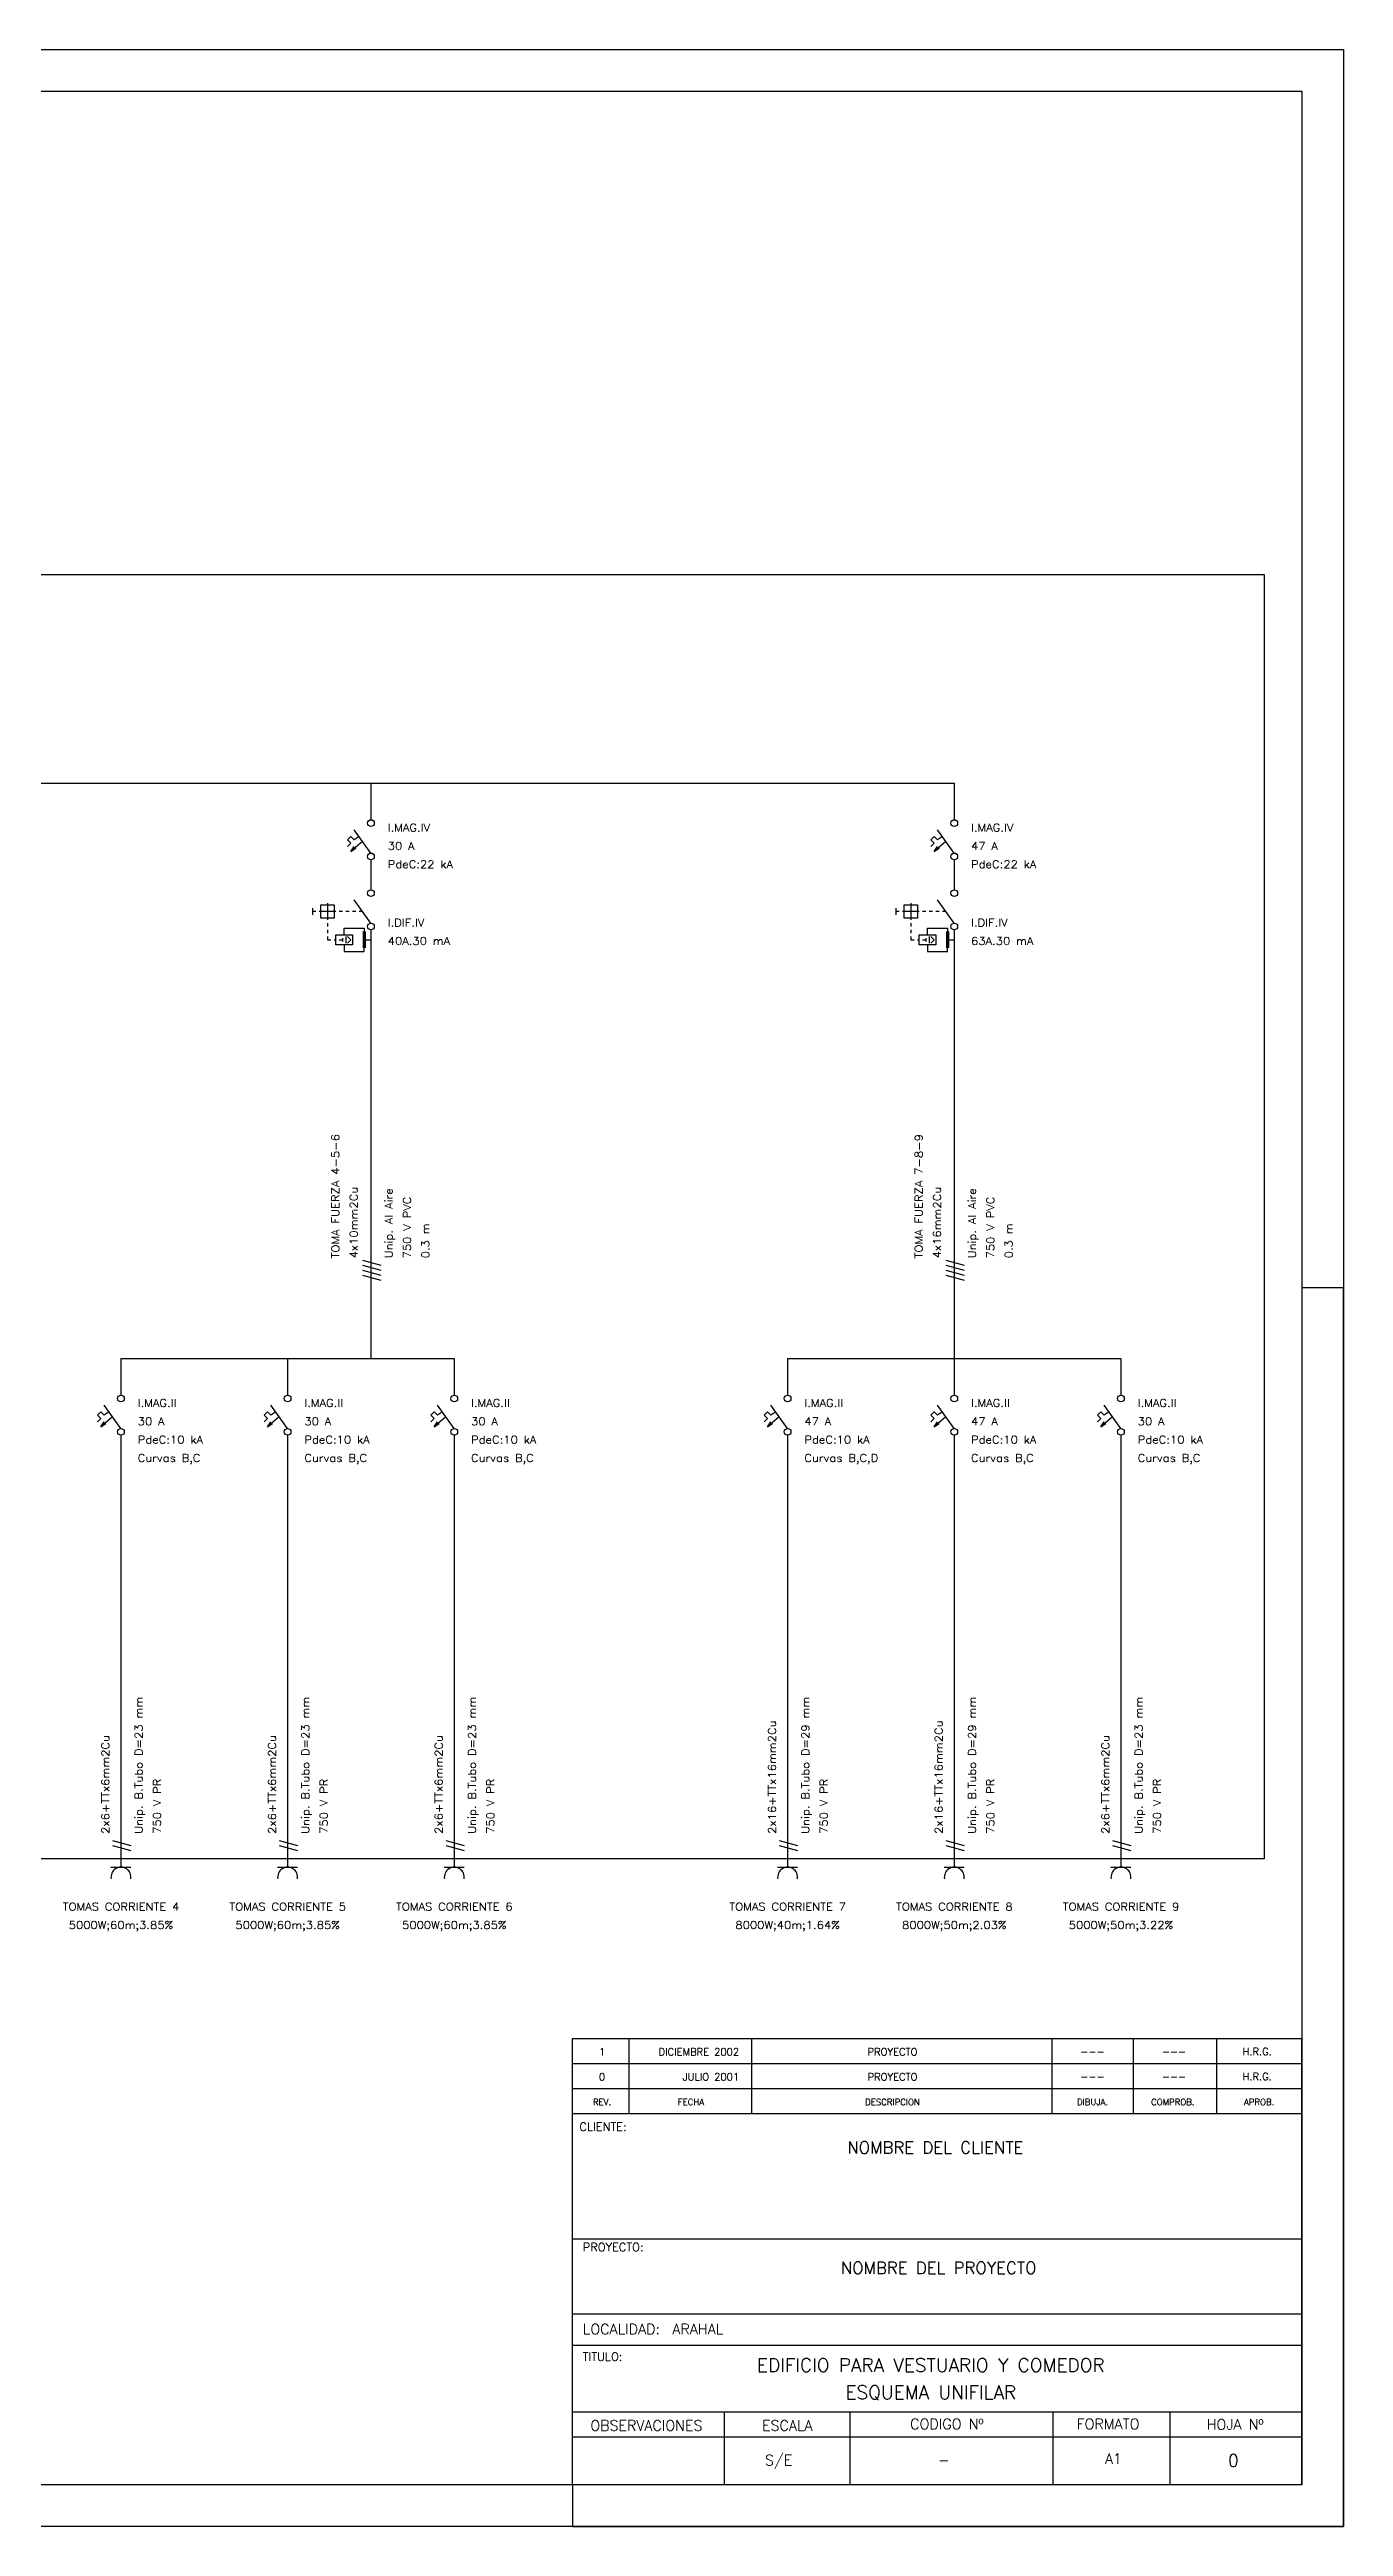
# Model space of a CAD drawing. Extents: x 1842.5 to 1884.5, y 282 to 311.7.
# Drawn here: x 1869.01 to 1884.53, y 282 to 311.7 of the extents above; entities that cross this region are included whole.
import ezdxf
from ezdxf.enums import TextEntityAlignment as Align

# ---------------------------------------------------------------- set-up
doc = ezdxf.new("R2010")
doc.units = 0
doc.header["$LTSCALE"] = 30
doc.header["$MEASUREMENT"] = 0
doc.layers.get('0').update_dxf_attribs({"linetype": 'CONTINUOUS'})
for name, color, linetype in [('015', 1, 'CONTINUOUS'), ('06', 6, 'CONTINUOUS'), ('TEXTOS', 7, 'CONTINUOUS')]:
    doc.layers.add(name, color=color, linetype=linetype)
doc.styles.add('ROMANS', font='romans', dxfattribs={"height": 6})
doc.styles.add('ROMANT', font='ROMANT.SHX')
doc.styles.get("Standard").update_dxf_attribs({"font": 'romans.shx'})

# ---------------------------------------------------------------- blocks, each defined once
blk = doc.blocks.new('A1H')
at = {"layer": '015'}
blk.add_lwpolyline([(-831, -10), (-831, 584), (10, 584), (10, -10)], close=True, dxfattribs=at)
for points in [[(10, -10), (10, 287), (0, 287)], [(-175, 0), (-175, -10), (10, -10)]]:
    blk.add_lwpolyline(points, dxfattribs=at)
at = {"layer": '06'}
blk.add_lwpolyline([(-806, 0), (-806, 574), (0, 574), (0, 0)], close=True, dxfattribs=at)

msp = doc.modelspace()

# ---------------------------------------------------------------- linework, layer by layer
for p, q in [((1844.144, 305.409), (1883.584, 305.409)), ((1883.584, 305.409), (1883.584, 290.009)), ((1851.864, 302.909), (1879.864, 302.909)), ((1851.864, 302.909), (1879.864, 302.909)), ((1851.864, 302.909), (1879.864, 302.909)), ((1872.864, 302.909), (1872.864, 302.629)), ((1879.864, 302.909), (1879.864, 302.629)), ((1872.864, 302.069), (1872.664, 302.349)), ((1872.864, 302.629), (1872.864, 302.469)), ((1879.864, 302.069), (1879.664, 302.349)), ((1879.864, 302.629), (1879.864, 302.469)), ((1872.624, 302.269), (1872.584, 302.229)), ((1872.584, 302.229), (1872.624, 302.189)), ((1872.624, 302.189), (1872.584, 302.149)), ((1872.664, 302.229), (1872.624, 302.269)), ((1872.764, 302.209), (1872.624, 302.089)), ((1872.624, 302.089), (1872.664, 302.149)), ((1872.624, 302.089), (1872.684, 302.129)), ((1872.724, 302.269), (1872.664, 302.229)), ((1879.624, 302.269), (1879.584, 302.229)), ((1879.584, 302.229), (1879.624, 302.189)), ((1879.624, 302.189), (1879.584, 302.149)), ((1879.664, 302.229), (1879.624, 302.269)), ((1879.764, 302.209), (1879.624, 302.089)), ((1879.624, 302.089), (1879.664, 302.149)), ((1879.624, 302.089), (1879.684, 302.129)), ((1879.724, 302.269), (1879.664, 302.229)), ((1872.864, 301.989), (1872.864, 301.789)), ((1872.864, 301.789), (1872.864, 301.629)), ((1879.864, 301.989), (1879.864, 301.789)), ((1879.864, 301.789), (1879.864, 301.629)), ((1872.344, 301.469), (1872.344, 301.269)), ((1872.864, 301.229), (1872.664, 301.509)), ((1879.344, 301.469), (1879.344, 301.269)), ((1879.864, 301.229), (1879.664, 301.509)), ((1872.164, 301.409), (1872.164, 301.329)), ((1872.204, 301.369), (1872.164, 301.369)), ((1872.444, 301.369), (1872.244, 301.369)), ((1872.264, 301.449), (1872.424, 301.449)), ((1872.264, 301.289), (1872.264, 301.449)), ((1872.424, 301.289), (1872.264, 301.289)), ((1872.344, 301.229), (1872.344, 301.189)), ((1872.424, 301.449), (1872.424, 301.289)), ((1872.524, 301.369), (1872.484, 301.369)), ((1872.544, 301.089), (1872.544, 301.169)), ((1872.544, 301.169), (1872.784, 301.169)), ((1872.604, 301.369), (1872.564, 301.369)), ((1872.684, 301.369), (1872.644, 301.369)), ((1872.764, 301.369), (1872.724, 301.369)), ((1872.784, 301.169), (1872.784, 301.129)), ((1879.164, 301.409), (1879.164, 301.329)), ((1879.204, 301.369), (1879.164, 301.369)), ((1879.444, 301.369), (1879.244, 301.369)), ((1879.264, 301.449), (1879.424, 301.449)), ((1879.264, 301.289), (1879.264, 301.449)), ((1879.424, 301.289), (1879.264, 301.289)), ((1879.344, 301.229), (1879.344, 301.189)), ((1879.424, 301.449), (1879.424, 301.289)), ((1879.524, 301.369), (1879.484, 301.369)), ((1879.544, 301.089), (1879.544, 301.169)), ((1879.544, 301.169), (1879.784, 301.169)), ((1879.604, 301.369), (1879.564, 301.369)), ((1879.684, 301.369), (1879.644, 301.369)), ((1879.764, 301.369), (1879.724, 301.369)), ((1879.784, 301.169), (1879.784, 301.129)), ((1872.344, 301.149), (1872.344, 301.109)), ((1872.344, 301.069), (1872.344, 301.029)), ((1872.344, 301.029), (1872.384, 301.029)), ((1872.424, 301.029), (1872.444, 301.029)), ((1872.444, 301.089), (1872.644, 301.089)), ((1872.444, 300.969), (1872.444, 301.089)), ((1872.644, 300.969), (1872.444, 300.969)), ((1872.484, 301.029), (1872.524, 301.029)), ((1872.524, 301.049), (1872.524, 301.009)), ((1872.544, 300.969), (1872.544, 300.889)), ((1872.544, 300.889), (1872.784, 300.889)), ((1872.564, 301.069), (1872.564, 300.989)), ((1872.584, 301.069), (1872.624, 301.029)), ((1872.624, 301.029), (1872.584, 300.989)), ((1872.644, 301.089), (1872.644, 300.969)), ((1872.784, 300.889), (1872.784, 300.929)), ((1872.804, 301.029), (1872.864, 301.029)), ((1872.864, 301.149), (1872.864, 300.949)), ((1872.864, 300.949), (1872.864, 296.809)), ((1879.344, 301.149), (1879.344, 301.109)), ((1879.344, 301.069), (1879.344, 301.029)), ((1879.344, 301.029), (1879.384, 301.029)), ((1879.424, 301.029), (1879.444, 301.029)), ((1879.444, 301.089), (1879.644, 301.089)), ((1879.444, 300.969), (1879.444, 301.089)), ((1879.644, 300.969), (1879.444, 300.969)), ((1879.484, 301.029), (1879.524, 301.029)), ((1879.524, 301.049), (1879.524, 301.009)), ((1879.544, 300.969), (1879.544, 300.889)), ((1879.544, 300.889), (1879.784, 300.889)), ((1879.564, 301.069), (1879.564, 300.989)), ((1879.584, 301.069), (1879.624, 301.029)), ((1879.624, 301.029), (1879.584, 300.989)), ((1879.644, 301.089), (1879.644, 300.969)), ((1879.784, 300.889), (1879.784, 300.929)), ((1879.804, 301.029), (1879.864, 301.029)), ((1879.864, 301.149), (1879.864, 300.949)), ((1879.864, 300.949), (1879.864, 296.809)), ((1872.764, 297.189), (1872.984, 297.129)), ((1872.764, 297.129), (1872.984, 297.069)), ((1872.764, 297.069), (1872.984, 297.009)), ((1872.764, 297.009), (1872.984, 296.949)), ((1879.764, 297.189), (1879.984, 297.129)), ((1879.764, 297.129), (1879.984, 297.069)), ((1879.764, 297.069), (1879.984, 297.009)), ((1879.764, 297.009), (1879.984, 296.949)), ((1872.864, 296.809), (1872.864, 296.009)), ((1879.864, 296.809), (1879.864, 296.009)), ((1869.864, 296.009), (1869.864, 295.729)), ((1869.864, 296.009), (1873.864, 296.009)), ((1871.864, 296.009), (1871.864, 295.729)), ((1873.864, 296.009), (1873.864, 295.729)), ((1877.864, 296.009), (1877.864, 295.729)), ((1877.864, 296.009), (1881.864, 296.009)), ((1879.864, 296.009), (1879.864, 295.729)), ((1881.864, 296.009), (1881.864, 295.729)), ((1869.864, 295.729), (1869.864, 295.569)), ((1871.864, 295.729), (1871.864, 295.569)), ((1873.864, 295.729), (1873.864, 295.569)), ((1877.864, 295.729), (1877.864, 295.569)), ((1879.864, 295.729), (1879.864, 295.569)), ((1881.864, 295.729), (1881.864, 295.569)), ((1869.624, 295.369), (1869.584, 295.329)), ((1869.584, 295.329), (1869.624, 295.289)), ((1869.624, 295.289), (1869.584, 295.249)), ((1869.664, 295.329), (1869.624, 295.369)), ((1869.764, 295.309), (1869.624, 295.189)), ((1869.624, 295.189), (1869.664, 295.249)), ((1869.624, 295.189), (1869.684, 295.229)), ((1869.864, 295.169), (1869.664, 295.449)), ((1869.724, 295.369), (1869.664, 295.329)), ((1871.624, 295.369), (1871.584, 295.329)), ((1871.584, 295.329), (1871.624, 295.289)), ((1871.624, 295.289), (1871.584, 295.249)), ((1871.664, 295.329), (1871.624, 295.369)), ((1871.764, 295.309), (1871.624, 295.189)), ((1871.624, 295.189), (1871.664, 295.249)), ((1871.624, 295.189), (1871.684, 295.229)), ((1871.864, 295.169), (1871.664, 295.449)), ((1871.724, 295.369), (1871.664, 295.329)), ((1873.624, 295.369), (1873.584, 295.329)), ((1873.584, 295.329), (1873.624, 295.289)), ((1873.624, 295.289), (1873.584, 295.249)), ((1873.664, 295.329), (1873.624, 295.369)), ((1873.764, 295.309), (1873.624, 295.189)), ((1873.624, 295.189), (1873.664, 295.249)), ((1873.624, 295.189), (1873.684, 295.229)), ((1873.864, 295.169), (1873.664, 295.449)), ((1873.724, 295.369), (1873.664, 295.329)), ((1877.624, 295.369), (1877.584, 295.329)), ((1877.584, 295.329), (1877.624, 295.289)), ((1877.624, 295.289), (1877.584, 295.249)), ((1877.664, 295.329), (1877.624, 295.369)), ((1877.764, 295.309), (1877.624, 295.189)), ((1877.624, 295.189), (1877.664, 295.249)), ((1877.624, 295.189), (1877.684, 295.229)), ((1877.864, 295.169), (1877.664, 295.449)), ((1877.724, 295.369), (1877.664, 295.329)), ((1879.624, 295.369), (1879.584, 295.329)), ((1879.584, 295.329), (1879.624, 295.289)), ((1879.624, 295.289), (1879.584, 295.249)), ((1879.664, 295.329), (1879.624, 295.369)), ((1879.764, 295.309), (1879.624, 295.189)), ((1879.624, 295.189), (1879.664, 295.249)), ((1879.624, 295.189), (1879.684, 295.229)), ((1879.864, 295.169), (1879.664, 295.449)), ((1879.724, 295.369), (1879.664, 295.329)), ((1881.624, 295.369), (1881.584, 295.329)), ((1881.584, 295.329), (1881.624, 295.289)), ((1881.624, 295.289), (1881.584, 295.249)), ((1881.664, 295.329), (1881.624, 295.369)), ((1881.764, 295.309), (1881.624, 295.189)), ((1881.624, 295.189), (1881.664, 295.249)), ((1881.624, 295.189), (1881.684, 295.229)), ((1881.864, 295.169), (1881.664, 295.449)), ((1881.724, 295.369), (1881.664, 295.329)), ((1869.864, 295.089), (1869.864, 294.889)), ((1871.864, 295.089), (1871.864, 294.889)), ((1873.864, 295.089), (1873.864, 294.889)), ((1877.864, 295.089), (1877.864, 294.889)), ((1879.864, 295.089), (1879.864, 294.889)), ((1881.864, 295.089), (1881.864, 294.889)), ((1869.864, 294.889), (1869.864, 294.049)), ((1871.864, 294.889), (1871.864, 294.049)), ((1873.864, 294.889), (1873.864, 294.049)), ((1877.864, 294.889), (1877.864, 294.049)), ((1879.864, 294.889), (1879.864, 294.049)), ((1881.864, 294.889), (1881.864, 294.049)), ((1869.864, 294.049), (1869.864, 289.909)), ((1871.864, 294.049), (1871.864, 289.909)), ((1873.864, 294.049), (1873.864, 289.909)), ((1877.864, 294.049), (1877.864, 289.909)), ((1879.864, 294.049), (1879.864, 289.909)), ((1881.864, 294.049), (1881.864, 289.909)), ((1869.764, 290.229), (1869.984, 290.169)), ((1871.764, 290.229), (1871.984, 290.169)), ((1873.764, 290.229), (1873.984, 290.169)), ((1877.764, 290.229), (1877.984, 290.169)), ((1879.764, 290.229), (1879.984, 290.169)), ((1881.764, 290.229), (1881.984, 290.169)), ((1883.584, 290.009), (1844.144, 290.009)), ((1869.744, 289.909), (1869.984, 289.909)), ((1869.764, 290.169), (1869.984, 290.109)), ((1871.744, 289.909), (1871.984, 289.909)), ((1871.764, 290.169), (1871.984, 290.109)), ((1873.744, 289.909), (1873.984, 289.909)), ((1873.764, 290.169), (1873.984, 290.109)), ((1877.744, 289.909), (1877.984, 289.909)), ((1877.764, 290.169), (1877.984, 290.109)), ((1879.744, 289.909), (1879.984, 289.909)), ((1879.764, 290.169), (1879.984, 290.109)), ((1881.744, 289.909), (1881.984, 289.909)), ((1881.764, 290.169), (1881.984, 290.109))]:
    msp.add_line(p, q)
at = {"color": 6}
for p, q in [((1875.284, 287.854), (1884.034, 287.854)), ((1875.284, 286.954), (1875.284, 287.854)), ((1884.034, 286.954), (1884.034, 287.854)), ((1875.284, 287.554), (1884.034, 287.554)), ((1875.284, 287.254), (1884.034, 287.254)), ((1875.284, 282.504), (1875.284, 286.954)), ((1875.284, 286.954), (1884.034, 286.954)), ((1875.284, 286.954), (1884.034, 286.954)), ((1884.034, 282.504), (1884.034, 286.954)), ((1875.284, 285.454), (1884.034, 285.454)), ((1875.284, 284.554), (1884.034, 284.554)), ((1875.284, 284.179), (1884.034, 284.179)), ((1875.284, 283.379), (1884.034, 283.379)), ((1884.034, 282.504), (1875.284, 282.504))]:
    msp.add_line(p, q, dxfattribs=at)
at = {"color": 7}
for p, q in [((1875.963, 286.954), (1875.963, 287.854)), ((1877.434, 286.954), (1877.434, 287.854)), ((1881.037, 286.954), (1881.037, 287.854)), ((1882.015, 286.954), (1882.015, 287.854)), ((1883.013, 286.954), (1883.013, 287.854)), ((1877.108, 282.504), (1877.108, 283.379)), ((1878.613, 282.504), (1878.613, 283.379)), ((1881.049, 282.504), (1881.049, 283.379)), ((1882.453, 282.504), (1882.453, 283.381)), ((1875.284, 283.079), (1884.034, 283.079))]:
    msp.add_line(p, q, dxfattribs=at)
for centre in [(1872.864, 302.429), (1879.864, 302.429), (1872.864, 302.029), (1879.864, 302.029), (1872.864, 301.589), (1879.864, 301.589), (1872.864, 301.189), (1879.864, 301.189), (1869.864, 295.529), (1871.864, 295.529), (1873.864, 295.529), (1877.864, 295.529), (1879.864, 295.529), (1881.864, 295.529), (1869.864, 295.129), (1871.864, 295.129), (1873.864, 295.129), (1877.864, 295.129), (1879.864, 295.129), (1881.864, 295.129)]:
    msp.add_circle(centre, 0.04)
for centre in [(1869.864, 289.789), (1871.864, 289.789), (1873.864, 289.789), (1877.864, 289.789), (1879.864, 289.789), (1881.864, 289.789)]:
    msp.add_arc(centre, 0.12, 350, 190)
for points in [[(1872.764, 301.129), (1872.804, 301.129), (1872.804, 300.929)], [(1872.804, 300.929), (1872.764, 300.929), (1872.764, 301.129)], [(1879.764, 301.129), (1879.804, 301.129), (1879.804, 300.929)], [(1879.804, 300.929), (1879.764, 300.929), (1879.764, 301.129)]]:
    msp.add_solid(points)

# ---------------------------------------------------------------- block references
at = {"layer": 'TEXTOS', "linetype": 'Continuous', "ltscale": 0.07, "xscale": 0.04999999999995453, "yscale": 0.04999999999995453, "zscale": 0.05}
msp.add_blockref('A1H', (1884.034, 282.504), dxfattribs=at)

# ---------------------------------------------------------------- texts
at = {"width": 1.1}
for s, p in [('I.MAG.IV', (1873.064, 302.329)), ('I.MAG.IV', (1880.064, 302.329)), ('30 A', (1873.064, 302.109)), ('47 A', (1880.064, 302.109)), ('PdeC:22 kA', (1873.064, 301.889)), ('PdeC:22 kA', (1880.064, 301.889)), ('I.DIF.IV', (1873.064, 301.189)), ('I.DIF.IV', (1880.064, 301.189)), ('40A.30 mA', (1873.064, 300.969)), ('63A.30 mA', (1880.064, 300.969)), ('I.MAG.II', (1870.064, 295.429)), ('I.MAG.II', (1872.064, 295.429)), ('I.MAG.II', (1874.064, 295.429)), ('I.MAG.II', (1878.064, 295.429)), ('I.MAG.II', (1880.064, 295.429)), ('I.MAG.II', (1882.064, 295.429)), ('30 A', (1870.064, 295.209)), ('30 A', (1872.064, 295.209)), ('30 A', (1874.064, 295.209)), ('47 A', (1878.064, 295.209)), ('47 A', (1880.064, 295.209)), ('30 A', (1882.064, 295.209)), ('PdeC:10 kA', (1870.064, 294.989)), ('PdeC:10 kA', (1872.064, 294.989)), ('PdeC:10 kA', (1874.064, 294.989)), ('PdeC:10 kA', (1878.064, 294.989)), ('PdeC:10 kA', (1880.064, 294.989)), ('PdeC:10 kA', (1882.064, 294.989)), ('Curvas B,C', (1870.064, 294.769)), ('Curvas B,C', (1872.064, 294.769)), ('Curvas B,C', (1874.064, 294.769)), ('Curvas B,C,D', (1878.064, 294.769)), ('Curvas B,C', (1880.064, 294.769)), ('Curvas B,C', (1882.064, 294.769))]:
    msp.add_text(s, height=0.0924, dxfattribs=at).set_placement(p)
for s, p in [('TOMA FUERZA 4-5-6', (1872.484, 297.209)), ('TOMA FUERZA 7-8-9', (1879.484, 297.209)), ('4x10mm2Cu', (1872.704, 297.209)), ('Unip. Al Aire ', (1873.124, 297.209)), ('750 V PVC', (1873.344, 297.209)), ('4x16mm2Cu', (1879.704, 297.209)), ('Unip. Al Aire ', (1880.124, 297.209)), ('750 V PVC', (1880.344, 297.209)), ('0.3 m', (1873.564, 297.209)), ('0.3 m', (1880.564, 297.209)), ('Unip. B.Tubo D=23 mm ', (1870.124, 290.309)), ('Unip. B.Tubo D=23 mm ', (1872.124, 290.309)), ('Unip. B.Tubo D=23 mm ', (1874.124, 290.309)), ('Unip. B.Tubo D=29 mm ', (1878.124, 290.309)), ('Unip. B.Tubo D=29 mm ', (1880.124, 290.309)), ('Unip. B.Tubo D=23 mm ', (1882.124, 290.309)), ('2x6+TTx6mm2Cu', (1869.724, 290.309)), ('2x6+TTx6mm2Cu', (1871.724, 290.309)), ('2x6+TTx6mm2Cu', (1873.724, 290.309)), ('2x16+TTx16mm2Cu', (1877.724, 290.309)), ('2x16+TTx16mm2Cu', (1879.724, 290.309)), ('2x6+TTx6mm2Cu', (1881.724, 290.309)), ('750 V PR', (1870.344, 290.309)), ('750 V PR', (1872.344, 290.309)), ('750 V PR', (1874.344, 290.309)), ('750 V PR', (1878.344, 290.309)), ('750 V PR', (1880.344, 290.309)), ('750 V PR', (1882.344, 290.309))]:
    msp.add_text(s, height=0.0924, rotation=90, dxfattribs=at).set_placement(p)
for s, p in [('TOMAS CORRIENTE 4', (1869.864, 289.389)), ('TOMAS CORRIENTE 5', (1871.864, 289.389)), ('TOMAS CORRIENTE 6', (1873.864, 289.389)), ('TOMAS CORRIENTE 7', (1877.864, 289.389)), ('TOMAS CORRIENTE 8', (1879.864, 289.389)), ('TOMAS CORRIENTE 9', (1881.864, 289.389)), ('5000W;60m;3.85%', (1869.864, 289.169)), ('5000W;60m;3.85%', (1871.864, 289.169)), ('5000W;60m;3.85%', (1873.864, 289.169)), ('8000W;40m;1.64%', (1877.864, 289.169)), ('8000W;50m;2.03%', (1879.864, 289.169)), ('5000W;50m;3.22%', (1881.864, 289.169))]:
    msp.add_text(s, height=0.0924, dxfattribs=at).set_placement(p, align=Align.CENTER)
at = {"color": 7, "style": 'ROMANS'}
for s, height, p in [('1', 0.0875, (1875.637, 287.651)), ('PROYECTO', 0.0875, (1879.122, 287.651)), ('---', 0.0875, (1881.522, 287.655)), ('---', 0.0875, (1882.5, 287.655)), ('H.R.G.', 0.0875, (1883.498, 287.655)), ('0', 0.0875, (1875.637, 287.351)), ('PROYECTO', 0.0875, (1879.122, 287.351)), ('---', 0.0875, (1881.522, 287.355)), ('---', 0.0875, (1882.5, 287.355)), ('H.R.G.', 0.0875, (1883.498, 287.355)), ('REV.', 0.075, (1875.637, 287.055)), ('FECHA', 0.075, (1876.704, 287.055)), ('DESCRIPCION', 0.075, (1879.122, 287.055)), ('DIBUJA.', 0.075, (1881.522, 287.055)), ('COMPROB.', 0.075, (1882.486, 287.055)), ('APROB.', 0.075, (1883.522, 287.055)), ('OBSERVACIONES', 0.125, (1876.169, 283.152)), ('ESCALA', 0.125, (1877.86, 283.152)), ('CODIGO Nº', 0.125, (1879.774, 283.17)), ('FORMATO', 0.125, (1881.709, 283.17)), ('HOJA Nº', 0.125, (1883.233, 283.165))]:
    msp.add_text(s, height=height, dxfattribs=at).set_placement(p, align=Align.CENTER)
for s, p in [('DICIEMBRE 2002', (1877.282, 287.651)), ('JULIO 2001', (1877.282, 287.351))]:
    msp.add_text(s, height=0.0875, dxfattribs=at).set_placement(p, align=Align.RIGHT)
for s, height, p in [('CLIENTE:', 0.1, (1875.365, 286.746)), ('PROYECTO:', 0.1, (1875.405, 285.303)), ('LOCALIDAD:', 0.125, (1875.405, 284.308)), ('TITULO:', 0.1, (1875.405, 283.99))]:
    msp.add_text(s, height=height, dxfattribs=at).set_placement(p)
at = {"color": 2, "style": 'ROMANT'}
for s, p in [('NOMBRE DEL CLIENTE', (1879.636, 286.474)), ('NOMBRE DEL PROYECTO', (1879.676, 285.031))]:
    msp.add_text(s, height=0.145, dxfattribs=at).set_placement(p, align=Align.CENTER)
at = {"style": 'ROMANS'}
for s, height, p in [('ARAHAL', 0.125, (1876.481, 284.308)), ('A1', 0.125, (1881.672, 282.754)), ('0', 0.15, (1883.149, 282.721))]:
    msp.add_text(s, height=height, dxfattribs=at).set_placement(p)
for s, height, p in [('EDIFICIO PARA VESTUARIO Y COMEDOR', 0.1625, (1879.582, 283.857)), ('ESQUEMA UNIFILAR', 0.1625, (1879.582, 283.532)), ('S/E', 0.125, (1877.756, 282.736)), ('-', 0.125, (1879.737, 282.739))]:
    msp.add_text(s, height=height, dxfattribs=at).set_placement(p, align=Align.CENTER)

doc.saveas('drawing.dxf')
